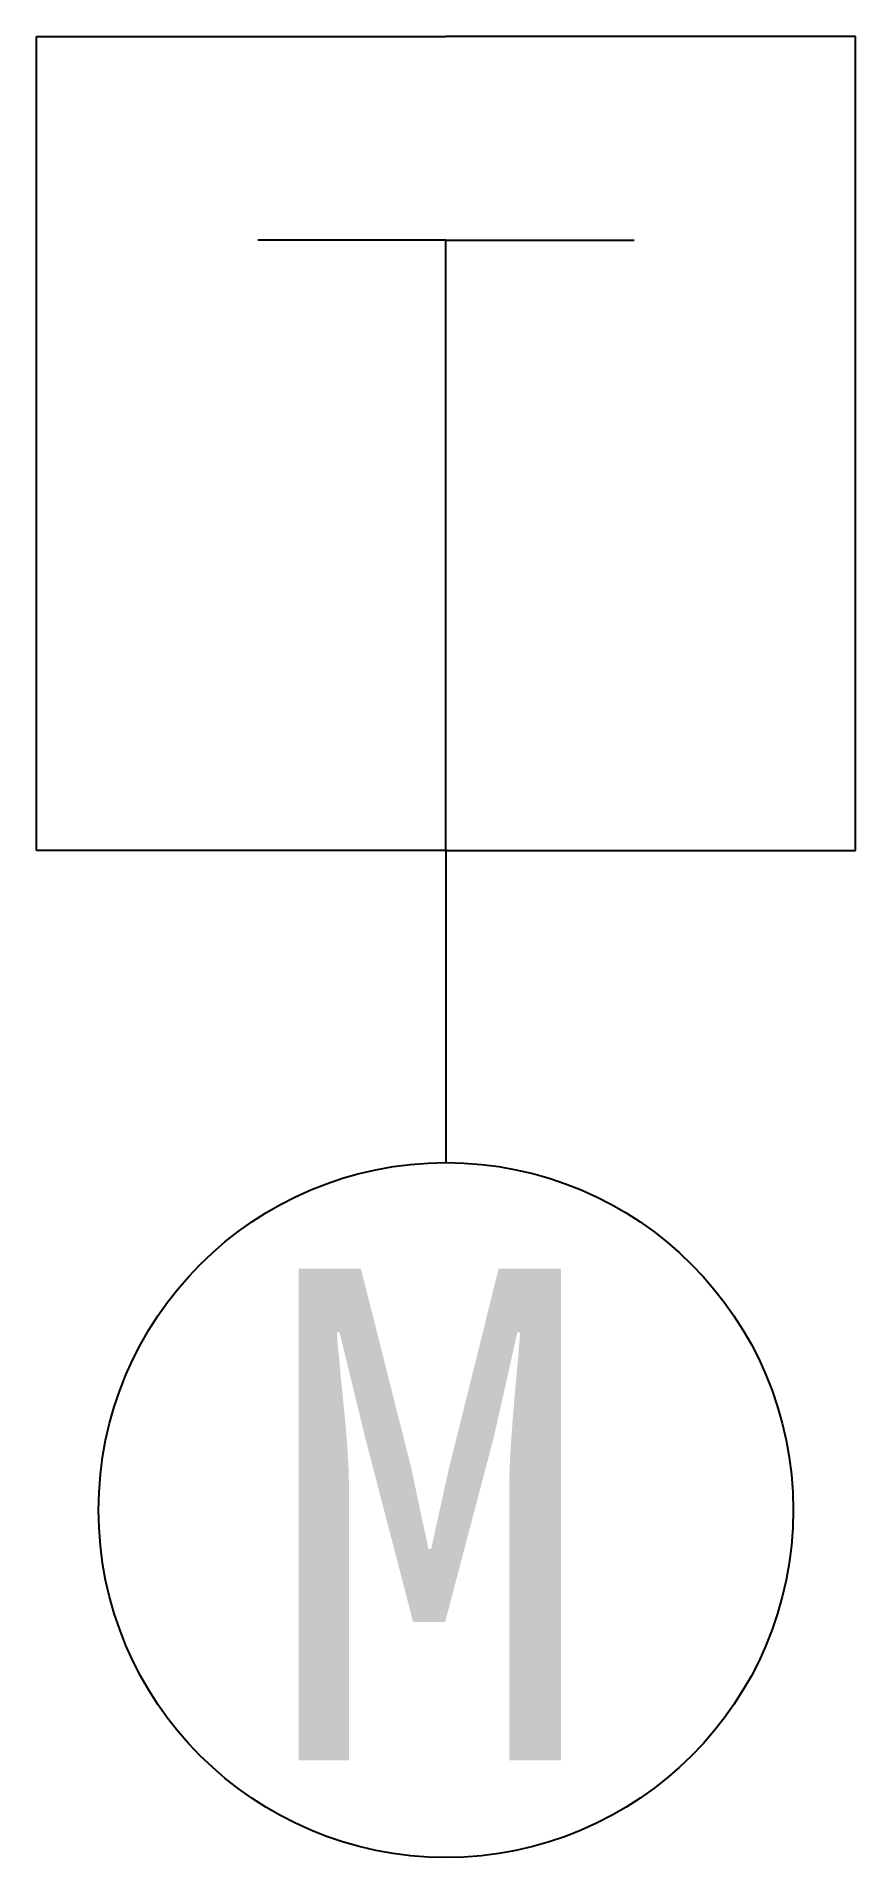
# Model space of a CAD drawing. Header units: millimetres. Extents: x 0 to 0.45, y 0 to 1.
import ezdxf

# ---------------------------------------------------------------- set-up
doc = ezdxf.new("R2010")
doc.units = ezdxf.units.MM
doc.styles.get("Standard").update_dxf_attribs({"font": 'txt', "bigfont": 'gbcbig.shx'})

msp = doc.modelspace()

# ---------------------------------------------------------------- linework, layer by layer
for p, q in [((0, 0.5529), (0, 1)), ((0, 1), (0.225, 1)), ((0.45, 1), (0.225, 1)), ((0.45, 0.5529), (0.45, 1)), ((0.225, 0.8882), (0.1217, 0.8882)), ((0.225, 0.7764), (0.225, 0.8882)), ((0.225, 0.8882), (0.3284, 0.8882)), ((0.225, 0.5529), (0.225, 0.7764)), ((0.225, 0.5529), (0, 0.5529)), ((0.225, 0.5529), (0.225, 0.3816)), ((0.225, 0.5529), (0.45, 0.5529))]:
    msp.add_line(p, q)
msp.add_circle((0.225, 0.1908), 0.1908)

# ---------------------------------------------------------------- texts
at = {"insert": (0.1243, 0.3234), "char_height": 0.27, "width": 0.204297, "attachment_point": 1}
msp.add_mtext('{\\f@SimSun|b0|i0|c134|p2;M}', dxfattribs=at)

doc.saveas('drawing.dxf')
